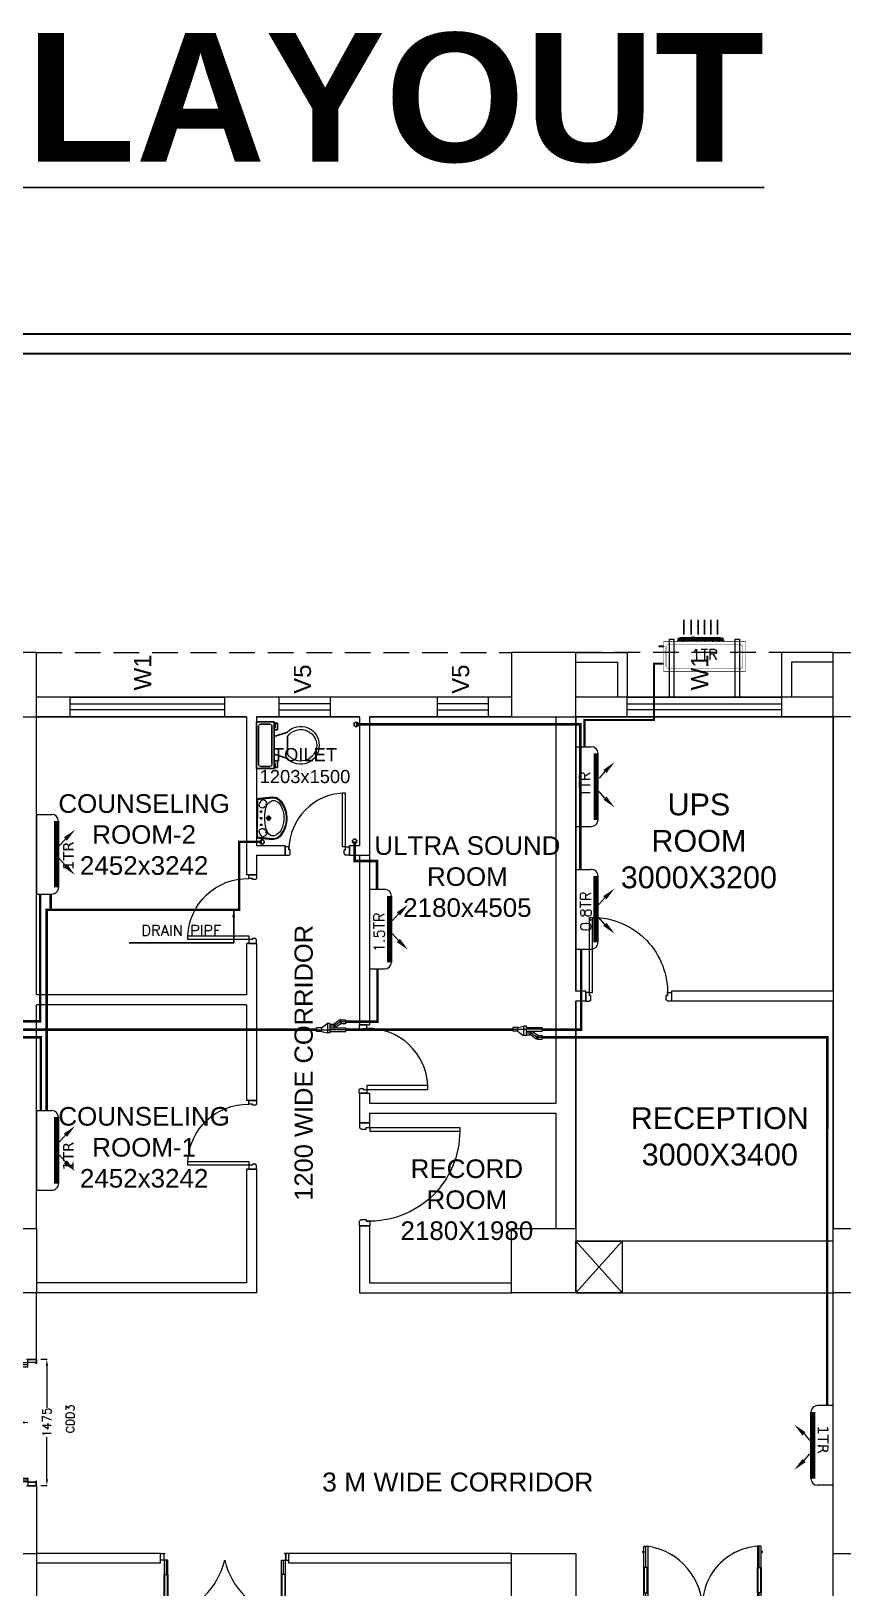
# Model space of a CAD drawing. Header units: millimetres. Extents: x 3552052 to 4144896, y -707811 to -630695.
# Drawn here: x 3982035 to 3991506, y -648845 to -630695 of the extents above; entities that cross this region are included whole.
import ezdxf
from ezdxf.enums import TextEntityAlignment as Align

# ---------------------------------------------------------------- set-up
doc = ezdxf.new("R2010")
doc.units = ezdxf.units.MM
doc.header["$LTSCALE"] = 6
doc.header["$MEASUREMENT"] = 0
doc.linetypes.add('HIDDEN', pattern=[0.375, 0.25, -0.125])
doc.layers.get('0').update_dxf_attribs({"linetype": 'CONTINUOUS', "lineweight": 0})
doc.layers.get('Defpoints').update_dxf_attribs({"linetype": 'CONTINUOUS', "lineweight": 0})
for name, color, linetype, lineweight in [('1200 Door', 144, 'CONTINUOUS', 0), ('1Y-JOINT', 1, 'CONTINUOUS', 0), ('AC CKT-8', 110, 'CONTINUOUS', 0), ('AC-AHU', 7, 'CONTINUOUS', 0), ('Chajja', 7, 'CONTINUOUS', 0), ('COL', 5, 'CONTINUOUS', 0), ('D.F', 251, 'CONTINUOUS', 0), ('DIM', 7, 'CONTINUOUS', 0), ('DOOR', 44, 'CONTINUOUS', 0), ('Double Leaf Door', 4, 'CONTINUOUS', 0), ('FUR', 21, 'CONTINUOUS', 0), ('HTL-AC UNIT', 5, 'CONTINUOUS', 0), ('HTL-COPPER PIPE', 6, 'CONTINUOUS', 0), ('HVAC_HI-WALL_1.5TR', 5, 'CONTINUOUS', 0), ('HVAC_HI_WALL_1TR', 1, 'CONTINUOUS', 0), ('JOINERY', 7, 'CONTINUOUS', 0), ('M HVAC HIGH WALL UNIT', 3, 'CONTINUOUS', 0), ('M-VRF- CKT', 5, 'CONTINUOUS', 0), ('MEP_HVAC_COPPER_PIPE', 5, 'CONTINUOUS', 0), ('MEP_HVAC_DRAIN_PIPE', 7, 'CONTINUOUS', 0), ('MEP_HVAC_TEXT', 7, 'CONTINUOUS', 0), ('MEP_HVAC_VRF_COPPER_PIPE', 6, 'CONTINUOUS', 0), ('Staircase', 7, 'CONTINUOUS', 0), ('TITLE', 7, 'CONTINUOUS', 0), ('vrf', 6, 'CONTINUOUS', 0), ('WALL', 8, 'CONTINUOUS', 0), ('Window', 161, 'CONTINUOUS', 0)]:
    doc.layers.add(name, color=color, linetype=linetype, lineweight=lineweight)
doc.styles.add('ARIAL', font='arial.ttf')
doc.styles.add('ROMANS', font='romans.shx')
doc.styles.add('VERDANA', font='verdana.ttf')
doc.dimstyles.new('AC DIM', dxfattribs={"dimtxt": 200, "dimasz": 200, "dimexe": 0.18, "dimexo": 50, "dimgap": 50, "dimtad": 1, "dimdec": 0, "dimzin": 12, "dimdsep": 46, "dimtxsty": 'ROMANS', "dimcen": 0, "dimclrt": 7, "dimadec": 0, "dimazin": 0, "dimtfac": 1, "dimtdec": 0, "dimtix": 1, "dimtofl": 0, "dimtmove": 0, "dimatfit": 3, "dimfxl": 1, "dimtolj": 1, "dimtzin": 12, "dimarcsym": 0})
doc.dimstyles.new('AEPL1', dxfattribs={"dimtxt": 100, "dimasz": 75, "dimexe": 25, "dimexo": 50, "dimtad": 0, "dimdec": 0, "dimtxsty": 'ROMANS', "dimcen": 2.5, "dimclrd": 7, "dimclre": 7, "dimclrt": 7, "dimadec": 0, "dimazin": 0, "dimtfac": 1, "dimtdec": 0, "dimtmove": 0, "dimatfit": 3, "dimfxl": 1, "dimlwd": 0, "dimlwe": 0, "dimarcsym": 0})
doc.dimstyles.new('TEXT', dxfattribs={"dimscale": 0, "dimtxt": 500, "dimasz": 100, "dimexe": 75, "dimexo": 100, "dimgap": 50, "dimtad": 0, "dimdec": 0, "dimzin": 0, "dimdsep": 46, "dimtxsty": 'ARIAL', "dimblk": 'OBLIQUE', "dimcen": 0.09, "dimdle": 100, "dimclrd": 256, "dimclre": 256, "dimclrt": 6, "dimadec": 0, "dimazin": 0, "dimtfac": 1, "dimtdec": 0, "dimtofl": 0, "dimtmove": 2, "dimatfit": 3, "dimfxl": 1, "dimfrac": 2, "dimtolj": 1, "dimtzin": 0, "dimarcsym": 0})

# ---------------------------------------------------------------- blocks, each defined once
blk = doc.blocks.new('A$C19B8274B')
at = {"layer": 'DOOR'}
for p, q in [((-45, 925), (-80, 925)), ((-80, 50), (-80, 925)), ((-45, 50), (-45, 925)), ((-45, 50), (-80, 50)), ((-955, -50), (-955, -47.5)), ((-940, -35), (-942.5, -35)), ((-60, -35), (-57.5, -35)), ((-45, -50), (-45, -47.5))]:
    blk.add_line(p, q, dxfattribs=at)
for points in [[(-940, 15), (-955, 15), (-955, 50), (-1000, 50), (-1000, -50), (-955, -50)], [(-940, -35), (-940, 15)], [(-60, 15), (-45, 15), (-45, 50), (0, 50), (0, -50), (-45, -50)], [(-60, -35), (-60, 15)]]:
    blk.add_lwpolyline(points, dxfattribs=at)
at = {"layer": 'DOOR', "color": 145}
blk.add_arc((-80, 50), 875, 90, 182.29244, dxfattribs=at)
at = {"layer": 'DOOR'}
for centre, start, end in [((-955, -35), 270, 0), ((-45, -35), 180, 270)]:
    blk.add_arc(centre, 12.5, start, end, dxfattribs=at)
blk = doc.blocks.new('Z$W@#1841')
at = {"layer": 'DOOR'}
blk.add_lwpolyline([(482, 633), (482, -167), (533, -167), (533, 633)], close=True, dxfattribs=at)
for points in [[(-254, -218), (-268, -218), (-268, -167), (-317, -167), (-317, -267), (-268, -267), (-268, -265, 0.414214), (-256, -254), (-254, -254)], [(519, -218), (533, -218), (533, -167), (583, -167), (583, -267), (533, -267), (533, -265, -0.414214), (522, -254), (519, -254)]]:
    blk.add_lwpolyline(points, format="xyb", close=True, dxfattribs=at)
at = {"layer": 'DOOR', "color": 145}
blk.add_arc((518, -152), 786, 92.6177, 181.1129, dxfattribs=at)
blk = doc.blocks.new('750')
at = {"layer": 'DOOR'}
for p, q in [((-50, 705), (-47.5, 705)), ((-35, 690), (-35, 692.5)), ((-50, 45), (-47.5, 45)), ((-35, 60), (-35, 57.5)), ((50, 45), (50, 80)), ((50, 80), (675, 80)), ((50, 45), (675, 45)), ((675, 45), (675, 80))]:
    blk.add_line(p, q, dxfattribs=at)
for points in [[(15, 690), (15, 705), (50, 705), (50, 750), (-50, 750), (-50, 705)], [(-35, 690), (15, 690)], [(15, 60), (15, 45), (50, 45), (50, 0), (-50, 0), (-50, 45)], [(-35, 60), (15, 60)]]:
    blk.add_lwpolyline(points, dxfattribs=at)
for centre, start, end in [((-35, 705), 180, 270), ((-35, 45), 90, 180)]:
    blk.add_arc(centre, 12.5, start, end, dxfattribs=at)
at = {"layer": 'DOOR', "color": 145}
blk.add_arc((15, 45), 660, 0, 90, dxfattribs=at)
blk = doc.blocks.new('1800x80')
at = {"layer": 'Double Leaf Door'}
for points in [[(101770, -25418), (101775, -25418), (101775, -25121), (101770, -25121)], [(101814, -25121), (101809, -25121), (101809, -25418), (101814, -25418)], [(103113, -25121), (103118, -25121), (103118, -25418), (103113, -25418)], [(103157, -25418), (103152, -25418), (103152, -25121), (103157, -25121)]]:
    blk.add_hatch(color=6, dxfattribs=at).paths.add_polyline_path(points)
at = {"layer": 'Double Leaf Door', "color": 8}
for p, q in [((101756, -24985), (101756, -25003)), ((101770, -24983), (101758, -24983)), ((101758, -25005), (101770, -25005)), ((101770, -25582), (101770, -24928)), ((101770, -24928), (101814, -24928)), ((101770, -24983), (101770, -25005)), ((101792, -25121), (101792, -24928)), ((101814, -24928), (101814, -25582)), ((103157, -24928), (103113, -24928)), ((103113, -24928), (103113, -25582)), ((103135, -25121), (103135, -24928)), ((103157, -25582), (103157, -24928)), ((103157, -24983), (103169, -24983)), ((103157, -24983), (103157, -25005)), ((103169, -25005), (103157, -25005)), ((103171, -24985), (103171, -25003)), ((101726, -25582), (101726, -25682)), ((101766, -25582), (101726, -25582)), ((101728, -25584), (101728, -25680)), ((101764, -25584), (101728, -25584)), ((101764, -25679), (101764, -25584)), ((101766, -25677), (101766, -25582)), ((101814, -25582), (101770, -25582)), ((101792, -25582), (101792, -25418)), ((103113, -25582), (103157, -25582)), ((103135, -25582), (103135, -25418)), ((103161, -25677), (103161, -25582)), ((103161, -25582), (103201, -25582)), ((103163, -25679), (103163, -25584)), ((103163, -25584), (103199, -25584)), ((103199, -25584), (103199, -25680)), ((103201, -25582), (103201, -25682)), ((101726, -25682), (101766, -25682)), ((101728, -25680), (101766, -25680)), ((101776, -25679), (101764, -25679)), ((101778, -25677), (101766, -25677)), ((101766, -25680), (101776, -25680)), ((101766, -25682), (101778, -25682)), ((101776, -25680), (101776, -25679)), ((101778, -25682), (101778, -25677)), ((103149, -25682), (103149, -25677)), ((103149, -25677), (103161, -25677)), ((103161, -25682), (103149, -25682)), ((103151, -25680), (103151, -25679)), ((103151, -25679), (103163, -25679)), ((103161, -25680), (103151, -25680)), ((103199, -25680), (103161, -25680)), ((103201, -25682), (103161, -25682))]:
    blk.add_line(p, q, dxfattribs=at)
at = {"layer": 'Double Leaf Door', "color": 6}
for p, q in [((101814, -25121), (101770, -25121)), ((101770, -25121), (101770, -25418)), ((101775, -25418), (101775, -25121)), ((101809, -25418), (101809, -25121)), ((101814, -25418), (101814, -25121)), ((103113, -25418), (103113, -25121)), ((103113, -25121), (103157, -25121)), ((103118, -25418), (103118, -25121)), ((103152, -25418), (103152, -25121)), ((103157, -25121), (103157, -25418)), ((101770, -25418), (101814, -25418)), ((103157, -25418), (103113, -25418))]:
    blk.add_line(p, q, dxfattribs=at)
at = {"layer": 'Double Leaf Door', "color": 6, "ltscale": 100}
for p, q in [((101809, -25121), (101809, -25418)), ((103118, -25121), (103118, -25418))]:
    blk.add_line(p, q, dxfattribs=at)
at = {"layer": 'Double Leaf Door', "color": 6}
for points in [[(101770, -25121), (101770, -25418), (101775, -25418), (101775, -25121), (101770, -25121)], [(101814, -25121), (101814, -25418), (101809, -25418), (101809, -25121), (101814, -25121)], [(103113, -25121), (103113, -25418), (103118, -25418), (103118, -25121), (103113, -25121)], [(103157, -25121), (103157, -25418), (103152, -25418), (103152, -25121), (103157, -25121)]]:
    blk.add_lwpolyline(points, dxfattribs=at)
at = {"layer": 'Double Leaf Door', "ltscale": 5000}
for points in [[(101770, -25121), (101770, -25418), (101775, -25418), (101775, -25121), (101770, -25121)], [(103157, -25121), (103157, -25418), (103152, -25418), (103152, -25121), (103157, -25121)]]:
    blk.add_lwpolyline(points, dxfattribs=at)
at = {"layer": 'Double Leaf Door', "color": 8}
for centre, radius, start, end in [((101756, -24994), 3.72, 90, 270), ((101758, -24985), 1.98, 90, 180), ((101758, -25003), 1.98, 180, 270), ((101732, -25659), 736, 6.0142, 83.5863), ((103143, -25607), 680, 92.5046, 177.8949), ((103169, -24985), 1.98, 0, 90), ((103169, -25003), 1.98, 270, 0), ((103171, -24994), 3.72, 270, 90)]:
    blk.add_arc(centre, radius, start, end, dxfattribs=at)
blk = doc.blocks.new('*D828')
at = {"layer": 'Defpoints', "color": 0, "linetype": 'ByBlock', "transparency": 16777216}
for p in [(3872316, -688911), (3872438, -688911), (3872316, -690386)]:
    blk.add_point(p, dxfattribs=at)
at = {"layer": 'DIM', "color": 7, "linetype": 'ByBlock', "lineweight": 0, "transparency": 16777216}
for p, q in [((3872366, -688911), (3872440, -688911)), ((3872438, -688986), (3872438, -689479)), ((3872438, -690311), (3872438, -689819)), ((3872366, -690386), (3872440, -690386))]:
    blk.add_line(p, q, dxfattribs=at)
at = {"layer": 'DIM', "color": 7, "linetype": 'ByBlock', "transparency": 16777216}
for points in [[(3872426, -688986), (3872451, -688986), (3872438, -688911)], [(3872426, -690311), (3872451, -690311), (3872438, -690386)]]:
    blk.add_solid(points, dxfattribs=at)
at = {"layer": 'DIM', "color": 0, "linetype": 'ByBlock', "transparency": 16777216, "insert": (3872438, -689649), "char_height": 100, "attachment_point": 5, "rotation": 90, "style": 'ROMANS'}
blk.add_mtext('1475', dxfattribs=at)
blk = doc.blocks.new('2000x80')
at = {"layer": 'Double Leaf Door'}
for points in [[(104210, -25358), (104215, -25358), (104215, -25061), (104210, -25061)], [(104254, -25061), (104249, -25061), (104249, -25358), (104254, -25358)], [(105533, -25061), (105538, -25061), (105538, -25358), (105533, -25358)], [(105577, -25358), (105572, -25358), (105572, -25061), (105577, -25061)]]:
    blk.add_hatch(color=6, dxfattribs=at).paths.add_polyline_path(points)
at = {"layer": 'Double Leaf Door', "color": 8}
for p, q in [((104210, -25567), (104210, -24813)), ((104210, -24813), (104254, -24813)), ((104232, -25061), (104232, -24813)), ((104254, -24813), (104254, -25567)), ((105577, -24813), (105533, -24813)), ((105533, -24813), (105533, -25567)), ((105555, -25061), (105555, -24813)), ((105577, -25567), (105577, -24813)), ((104196, -24871), (104196, -24888)), ((104210, -24869), (104198, -24869)), ((104198, -24890), (104210, -24890)), ((104210, -24869), (104210, -24890)), ((105577, -24869), (105589, -24869)), ((105577, -24869), (105577, -24890)), ((105589, -24890), (105577, -24890)), ((105591, -24871), (105591, -24888)), ((104232, -25567), (104232, -25358)), ((105555, -25567), (105555, -25358)), ((104166, -25567), (104166, -25647)), ((104206, -25567), (104166, -25567)), ((104168, -25569), (104168, -25645)), ((104204, -25569), (104168, -25569)), ((104204, -25644), (104204, -25569)), ((104206, -25642), (104206, -25567)), ((104254, -25567), (104210, -25567)), ((105533, -25567), (105577, -25567)), ((105581, -25642), (105581, -25567)), ((105581, -25567), (105621, -25567)), ((105583, -25644), (105583, -25569)), ((105583, -25569), (105619, -25569)), ((105619, -25569), (105619, -25645)), ((105621, -25567), (105621, -25647)), ((104166, -25647), (104206, -25647)), ((104168, -25645), (104206, -25645)), ((104216, -25644), (104204, -25644)), ((104218, -25642), (104206, -25642)), ((104206, -25645), (104216, -25645)), ((104206, -25647), (104218, -25647)), ((104216, -25645), (104216, -25644)), ((104218, -25647), (104218, -25642)), ((105569, -25647), (105569, -25642)), ((105569, -25642), (105581, -25642)), ((105581, -25647), (105569, -25647)), ((105571, -25645), (105571, -25644)), ((105571, -25644), (105583, -25644)), ((105581, -25645), (105571, -25645)), ((105619, -25645), (105581, -25645)), ((105621, -25647), (105581, -25647))]:
    blk.add_line(p, q, dxfattribs=at)
at = {"layer": 'Double Leaf Door', "color": 6}
for p, q in [((104254, -25061), (104210, -25061)), ((104210, -25061), (104210, -25358)), ((104215, -25358), (104215, -25061)), ((104249, -25358), (104249, -25061)), ((104254, -25358), (104254, -25061)), ((105533, -25358), (105533, -25061)), ((105533, -25061), (105577, -25061)), ((105538, -25358), (105538, -25061)), ((105572, -25358), (105572, -25061)), ((105577, -25061), (105577, -25358)), ((104210, -25358), (104254, -25358)), ((105577, -25358), (105533, -25358))]:
    blk.add_line(p, q, dxfattribs=at)
at = {"layer": 'Double Leaf Door', "color": 6, "ltscale": 100}
for p, q in [((104249, -25061), (104249, -25358)), ((105538, -25061), (105538, -25358))]:
    blk.add_line(p, q, dxfattribs=at)
at = {"layer": 'Double Leaf Door', "color": 6}
for points in [[(104210, -25061), (104210, -25358), (104215, -25358), (104215, -25061), (104210, -25061)], [(104254, -25061), (104254, -25358), (104249, -25358), (104249, -25061), (104254, -25061)], [(105533, -25061), (105533, -25358), (105538, -25358), (105538, -25061), (105533, -25061)], [(105577, -25061), (105577, -25358), (105572, -25358), (105572, -25061), (105577, -25061)]]:
    blk.add_lwpolyline(points, dxfattribs=at)
at = {"layer": 'Double Leaf Door', "ltscale": 5000}
for points in [[(104210, -25061), (104210, -25358), (104215, -25358), (104215, -25061), (104210, -25061)], [(105577, -25061), (105577, -25358), (105572, -25358), (105572, -25061), (105577, -25061)]]:
    blk.add_lwpolyline(points, dxfattribs=at)
at = {"layer": 'Double Leaf Door', "color": 8}
for centre, radius, start, end in [((104144, -25555), 750, 359.0321, 81.5724), ((105589, -25509), 698, 94.5944, 184.8011), ((104196, -24880), 3.72, 90, 270), ((104198, -24871), 1.98, 90, 180), ((104198, -24888), 1.98, 180, 270), ((105589, -24871), 1.98, 0, 90), ((105589, -24888), 1.98, 270, 0), ((105591, -24880), 3.72, 270, 90)]:
    blk.add_arc(centre, radius, start, end, dxfattribs=at)
blk = doc.blocks.new('u46')
at = {"color": 8, "lineweight": 25}
for p, q in [((-10, 228), (175, 249)), ((-10, 220), (181, 242)), ((-1, -209), (1, 209)), ((57, 81), (29, 81)), ((62, 2), (29, 2)), ((44, 93), (44, 67)), ((44, 14), (44, -13)), ((163, 3), (102, 3)), ((133, -27), (133, 33)), ((62, -73), (29, -73)), ((44, -61), (44, -87)), ((-10, -216), (181, -238)), ((-10, -224), (175, -245))]:
    blk.add_line(p, q, dxfattribs=at)
at = {"color": 8, "extrusion": (0, 0, -1)}
for centre, major_axis, start_param, end_param in [((145, 128), (1, 126), -1.238036, -0.892193), ((66, 199), (0, 20.7), -1.101507, 0.481509), ((57, 163), (-0.3, 56.9), 0.324902, 0.965135), ((208, 103), (0, 110), -1.431017, -0.436146), ((90, 185), (0, 17.9), 0.880684, 2.260744), ((190, 138), (0, 70.9), -0.405199, 0.56573), ((188, 150), (0, 99.5), -0.132539, 0.848731), ((186, 148), (0.1, 94.4), -0.049658, 0.838116), ((154, 79), (0, 140), 0.557563, 1.193786), ((57, 20), (0, 275), 0.806541, 1.180915), ((50, 14), (0, 294), 0.809856, 1.41441), ((56, 154), (0, 34), 4.33982, 5.202657), ((65, 170), (0.3, 49.2), 3.359735, 4.09512), ((44, 81), (0.02, 6.43), 3.139035, 9.42222), ((44, 2), (0.08, 6.43), 3.12883, 9.412015), ((62, 153), (0, 31.9), 2.620328, 3.422401), ((104, 118), (-0.2, 26.8), -1.278641, -0.487266), ((820, -1), (0, 732), -1.56667, -1.474079), ((888, 37), (1, 801), 4.558159, 4.668067), ((96, 136), (0, 7.39), -0.727724, 1.373337), ((387, 48), (0, 296), -1.495794, -1.328336), ((110, 167), (-6.08, 6.08), 4.867594, 6.265028), ((110, 165), (5.47, 5.47), 2.097053, 3.541809), ((133, 3), (0, 21.6), 3.141254, 9.424439), ((133, 3), (-0.1, 15.5), 3.145308, 9.428493), ((133, 3), (0, 10.9), 3.142047372431534, 9.42523267961112), ((13, 7), (0, 298), 1.141495, 1.637774), ((35, 3), (0, 303), 1.155365, 1.952189), ((72, -2), (0, 274), 1.346594, 1.865175), ((56, -148), (0, 34), 4.222121, 5.084958), ((65, -164), (0.1, 49.2), -0.960797, -0.225412), ((145, -122), (0, 126), 4.027191, 4.373034), ((44, -73), (0.02, 6.43), 3.139035, 9.42222), ((62, -147), (-0.1, 31.9), -0.276767, 0.525307), ((104, -111), (0.2, 26.8), 3.628858, 4.420234), ((97, -128), (-0.03, 8.55), 1.455188, 3.796569), ((263, -74), (0, 167), 4.181112, 4.641559), ((110, -161), (-6.08, 6.08), 4.730546, 6.12798), ((111, -159), (6.17, 6.17), 4.354779, 6.027124), ((90, -178), (0, 17.9), 0.880848, 2.260908), ((193, -126), (0, 80.1), 3.554495, 4.299548), ((163, -80), (0, 126), 2.054055, 2.802751), ((56, -13), (0, 287), 1.808981, 2.322804), ((62, -11), (0, 247), 1.579809, 2.112792), ((124, -52), (0, 200), 1.868215, 2.281789), ((66, -193), (0, 20.7), 2.661884, 4.2449), ((57, -157), (0.3, 56.9), 2.176458, 2.816691), ((181, -107), (0, 94.7), 2.890537, 3.362984), ((185, -162), (-0.1, 83.2), 2.850118, 3.264751), ((188, -160), (0, 78.1), 2.562376, 3.231693), ((187, -138), (0, 106), 2.310552, 2.942572), ((172, -117), (0, 123), 2.127435, 2.640092)]:
    blk.add_ellipse(centre, major_axis=major_axis, ratio=1, start_param=start_param, end_param=end_param, dxfattribs=at)
blk = doc.blocks.new('rhej')
at = {"color": 8, "lineweight": 25}
for p, q in [((272, 189), (272, 266)), ((272, 266), (298, 266)), ((310, 189), (272, 189)), ((298, 266), (298, 215)), ((298, 215), (310, 215)), ((310, 279), (310, -264)), ((517, 279), (310, 279)), ((336, 228), (336, 8)), ((466, 254), (362, 254)), ((491, 8), (491, 228)), ((517, 8), (517, 279)), ((310, 111), (155, 163)), ((155, 8), (155, 111)), ((155, 8), (155, -96)), ((336, -212), (336, 8)), ((491, 8), (491, -212)), ((517, -264), (517, 8)), ((310, -96), (155, -147)), ((272, -173), (272, -251)), ((310, -173), (272, -173)), ((272, -251), (298, -251)), ((298, -251), (298, -199)), ((298, -199), (310, -199)), ((310, -264), (517, -264)), ((466, -238), (362, -238))]:
    blk.add_line(p, q, dxfattribs=at)
at = {"color": 8, "extrusion": (0, 0, -1)}
for centre, major_axis, start_param, end_param in [((0, 16), (151, -151), 2.319632, 4.738539), ((1, 2), (-134, -134), 0.814663, 3.31238), ((359, 231), (-16.2, -16.2), 0.643501, 2.498091), ((469, 231), (16.2, -16.2), 3.785094, 5.639684), ((0, 0), (-151, -151), 4.686239, 7.105146), ((1, 13), (-134, -134), 4.541602, 7.039318), ((359, -215), (-16.2, -16.2), -0.927295, 0.927295), ((469, -215), (16.2, -16.2), 5.35589, 7.21048)]:
    blk.add_ellipse(centre, major_axis=major_axis, ratio=1, start_param=start_param, end_param=end_param, dxfattribs=at)
blk = doc.blocks.new('1500x80')
at = {"layer": 'Double Leaf Door'}
for points in [[(99336, -25418), (99341, -25418), (99341, -25121), (99336, -25121)], [(99380, -25121), (99375, -25121), (99375, -25418), (99380, -25418)], [(100704, -25121), (100709, -25121), (100709, -25418), (100704, -25418)], [(100748, -25418), (100743, -25418), (100743, -25121), (100748, -25121)]]:
    blk.add_hatch(color=6, dxfattribs=at).paths.add_polyline_path(points)
at = {"layer": 'Double Leaf Door', "color": 8}
for p, q in [((99322, -24985), (99322, -25003)), ((99336, -24983), (99324, -24983)), ((99324, -25005), (99336, -25005)), ((99336, -25582), (99336, -24928)), ((99336, -24928), (99380, -24928)), ((99336, -24983), (99336, -25005)), ((99358, -25121), (99358, -24928)), ((99380, -24928), (99380, -25582)), ((100748, -24928), (100704, -24928)), ((100704, -24928), (100704, -25582)), ((100726, -25121), (100726, -24928)), ((100748, -25582), (100748, -24928)), ((100748, -24983), (100760, -24983)), ((100748, -24983), (100748, -25005)), ((100760, -25005), (100748, -25005)), ((100762, -24985), (100762, -25003)), ((99292, -25582), (99292, -25662)), ((99332, -25582), (99292, -25582)), ((99294, -25584), (99294, -25660)), ((99330, -25584), (99294, -25584)), ((99330, -25659), (99330, -25584)), ((99332, -25657), (99332, -25582)), ((99380, -25582), (99336, -25582)), ((99358, -25582), (99358, -25418)), ((100704, -25582), (100748, -25582)), ((100726, -25582), (100726, -25418)), ((100752, -25657), (100752, -25582)), ((100752, -25582), (100792, -25582)), ((100754, -25659), (100754, -25584)), ((100754, -25584), (100790, -25584)), ((100790, -25584), (100790, -25660)), ((100792, -25582), (100792, -25662)), ((99292, -25662), (99332, -25662)), ((99294, -25660), (99332, -25660)), ((99342, -25659), (99330, -25659)), ((99344, -25657), (99332, -25657)), ((99332, -25660), (99342, -25660)), ((99332, -25662), (99344, -25662)), ((99342, -25660), (99342, -25659)), ((99344, -25662), (99344, -25657)), ((100740, -25662), (100740, -25657)), ((100740, -25657), (100752, -25657)), ((100752, -25662), (100740, -25662)), ((100742, -25660), (100742, -25659)), ((100742, -25659), (100754, -25659)), ((100752, -25660), (100742, -25660)), ((100790, -25660), (100752, -25660)), ((100792, -25662), (100752, -25662))]:
    blk.add_line(p, q, dxfattribs=at)
at = {"layer": 'Double Leaf Door', "color": 6}
for p, q in [((99380, -25121), (99336, -25121)), ((99336, -25121), (99336, -25418)), ((99341, -25418), (99341, -25121)), ((99375, -25418), (99375, -25121)), ((99380, -25418), (99380, -25121)), ((100704, -25418), (100704, -25121)), ((100704, -25121), (100748, -25121)), ((100709, -25418), (100709, -25121)), ((100743, -25418), (100743, -25121)), ((100748, -25121), (100748, -25418)), ((99336, -25418), (99380, -25418)), ((100748, -25418), (100704, -25418))]:
    blk.add_line(p, q, dxfattribs=at)
at = {"layer": 'Double Leaf Door', "color": 6, "ltscale": 100}
for p, q in [((99375, -25121), (99375, -25418)), ((100709, -25121), (100709, -25418))]:
    blk.add_line(p, q, dxfattribs=at)
at = {"layer": 'Double Leaf Door', "color": 6}
for points in [[(99336, -25121), (99336, -25418), (99341, -25418), (99341, -25121), (99336, -25121)], [(99380, -25121), (99380, -25418), (99375, -25418), (99375, -25121), (99380, -25121)], [(100704, -25121), (100704, -25418), (100709, -25418), (100709, -25121), (100704, -25121)], [(100748, -25121), (100748, -25418), (100743, -25418), (100743, -25121), (100748, -25121)]]:
    blk.add_lwpolyline(points, dxfattribs=at)
at = {"layer": 'Double Leaf Door', "ltscale": 5000}
for points in [[(99336, -25121), (99336, -25418), (99341, -25418), (99341, -25121), (99336, -25121)], [(100748, -25121), (100748, -25418), (100743, -25418), (100743, -25121), (100748, -25121)]]:
    blk.add_lwpolyline(points, dxfattribs=at)
at = {"layer": 'Double Leaf Door', "color": 8}
for centre, radius, start, end in [((99322, -24994), 3.72, 90, 270), ((99324, -24985), 1.98, 90, 180), ((99324, -25003), 1.98, 180, 270), ((99176, -25796), 892, 13.906, 76.7864), ((100908, -25796), 892, 103.2136, 166.094), ((100760, -24985), 1.98, 0, 90), ((100760, -25003), 1.98, 270, 0), ((100762, -24994), 3.72, 270, 90)]:
    blk.add_arc(centre, radius, start, end, dxfattribs=at)
blk = doc.blocks.new('HI WALL SPLIT AC UNIT')
at = {"layer": 'M HVAC HIGH WALL UNIT', "lineweight": 5}
for p, q in [((955021, -147904), (955950, -147904)), ((955021, -147904), (955021, -148083)), ((955950, -147904), (955950, -148083)), ((955100, -148162), (955872, -148162))]:
    blk.add_line(p, q, dxfattribs=at)
at = {"layer": 'M HVAC HIGH WALL UNIT', "color": 8, "lineweight": 5}
for p, q in [((955100, -148116), (955872, -148116)), ((955100, -148125), (955872, -148125)), ((955100, -148136), (955872, -148136)), ((955100, -148146), (955872, -148146)), ((955100, -148155), (955872, -148155))]:
    blk.add_line(p, q, dxfattribs=at)
at = {"layer": 'M HVAC HIGH WALL UNIT', "color": 7, "lineweight": 5}
for p, q in [((955309, -148242), (955387, -148173)), ((955619, -148242), (955541, -148173))]:
    blk.add_line(p, q, dxfattribs=at)
at = {"layer": 'M HVAC HIGH WALL UNIT', "lineweight": 5}
for centre, start, end in [((955100, -148083), 180, 270), ((955872, -148083), 270, 0)]:
    blk.add_arc(centre, 78.8, start, end, dxfattribs=at)
at = {"layer": 'M HVAC HIGH WALL UNIT', "color": 7, "lineweight": 5}
for points in [[(955328, -148260), (955290, -148224), (955200, -148356)], [(955600, -148260), (955638, -148224), (955728, -148356)]]:
    blk.add_solid(points, dxfattribs=at)
blk = doc.blocks.new('HI WALL SPLIT AC UNIT 1TR')
at = {"layer": 'M HVAC HIGH WALL UNIT', "color": 1, "lineweight": 5}
for p, q in [((1294404, -128752), (1294404, -129681)), ((1294404, -128752), (1294584, -128752)), ((1294662, -128831), (1294662, -129602)), ((1294404, -129681), (1294584, -129681))]:
    blk.add_line(p, q, dxfattribs=at)
at = {"layer": 'M HVAC HIGH WALL UNIT', "color": 8, "lineweight": 5}
for p, q in [((1294616, -128831), (1294616, -129602)), ((1294625, -128831), (1294625, -129602)), ((1294637, -128831), (1294637, -129602)), ((1294646, -128831), (1294646, -129602)), ((1294655, -128831), (1294655, -129602))]:
    blk.add_line(p, q, dxfattribs=at)
at = {"layer": 'M HVAC HIGH WALL UNIT', "color": 7, "lineweight": 5}
for p, q in [((1294743, -129040), (1294674, -129117)), ((1294743, -129350), (1294674, -129272))]:
    blk.add_line(p, q, dxfattribs=at)
at = {"layer": 'M HVAC HIGH WALL UNIT', "color": 1, "lineweight": 5}
for centre, start, end in [((1294584, -128831), 0, 90), ((1294584, -129602), 270, 0)]:
    blk.add_arc(centre, 78.8, start, end, dxfattribs=at)
at = {"layer": 'M HVAC HIGH WALL UNIT', "color": 7, "lineweight": 5}
for points in [[(1294761, -129059), (1294725, -129021), (1294856, -128931)], [(1294761, -129331), (1294725, -129369), (1294856, -129459)]]:
    blk.add_solid(points, dxfattribs=at)
blk = doc.blocks.new('HI WALL SPLIT AC UNIT 1.5TR')
at = {"layer": 'HVAC_HI-WALL_1.5TR', "color": 7, "lineweight": 5}
for p, q in [((1295285, -129882), (1295363, -129952)), ((1295595, -129882), (1295517, -129952))]:
    blk.add_line(p, q, dxfattribs=at)
at = {"layer": 'HVAC_HI-WALL_1.5TR', "color": 5, "lineweight": 5}
for p, q in [((1294997, -130221), (1294997, -130042)), ((1295076, -129963), (1295847, -129963)), ((1295926, -130221), (1295926, -130042)), ((1294997, -130221), (1295926, -130221))]:
    blk.add_line(p, q, dxfattribs=at)
at = {"layer": 'HVAC_HI-WALL_1.5TR', "color": 8, "lineweight": 5}
for p, q in [((1295076, -129970), (1295847, -129970)), ((1295076, -129979), (1295847, -129979)), ((1295076, -129988), (1295847, -129988)), ((1295076, -130000), (1295847, -130000)), ((1295076, -130009), (1295847, -130009))]:
    blk.add_line(p, q, dxfattribs=at)
at = {"layer": 'HVAC_HI-WALL_1.5TR', "color": 5, "lineweight": 5}
for centre, start, end in [((1295076, -130042), 90, 180), ((1295847, -130042), 0, 90)]:
    blk.add_arc(centre, 78.8, start, end, dxfattribs=at)
at = {"layer": 'HVAC_HI-WALL_1.5TR', "color": 7, "lineweight": 5}
for points in [[(1295304, -129864), (1295266, -129901), (1295176, -129769)], [(1295576, -129864), (1295614, -129901), (1295704, -129769)]]:
    blk.add_solid(points, dxfattribs=at)
blk = doc.blocks.new('_Oblique')
at = {"color": 0, "linetype": 'ByBlock', "lineweight": -2}
blk.add_line((-0.5, -0.5), (0.5, 0.5), dxfattribs=at)
blk = doc.blocks.new('Y-JOINT')
at = {"layer": '1Y-JOINT', "extrusion": (7.0061e-12, -6.61628e-05, 1)}
for p, q in [((416463, -2646, 0), (416247, -2646, 0)), ((416247, -2646, 0), (416247, -2697, 0)), ((416247, -2671, 0), (416463, -2671, 0)), ((416463, -2697, 0), (416247, -2697, 0)), ((416306, -2756, 0), (416247, -2756, 0)), ((416247, -2772, 0), (416247, -2756, 0)), ((416247, -2756, 0), (416247, -2807, 0)), ((416306, -2756, 0), (416306, -2807, 0)), ((416310, -2755, 0), (416386, -2703, 0)), ((416310, -2755, 0), (416333, -2801, 0)), ((416321, -2778, 0), (416399, -2725, 0)), ((416333, -2801, 0), (416408, -2748, 0)), ((416408, -2748, 0), (416386, -2703, 0)), ((416412, -2747, 0), (416412, -2697, 0)), ((416463, -2697, 0), (416412, -2697, 0)), ((416412, -2722, 0), (416463, -2722, 0)), ((416463, -2747, 0), (416412, -2747, 0)), ((416463, -2757, 0), (416463, -2628, 0)), ((416463, -2628, 0), (416499, -2628, 0)), ((416463, -2757, 0), (416499, -2757, 0)), ((416499, -2757, 0), (416499, -2628, 0)), ((416579, -2646, 0), (416499, -2628, 0)), ((416579, -2697, 0), (416506, -2754, 0)), ((416247, -2781, 0), (416306, -2781, 0)), ((416306, -2807, 0), (416247, -2807, 0))]:
    blk.add_line(p, q, dxfattribs=at)
at = {"layer": '1Y-JOINT', "extrusion": (6.9964e-12, -6.61628e-05, 1)}
for p, q in [((416647, -2671, 0), (416463, -2671, 0)), ((416579, -2646, 0), (416647, -2646, 0)), ((416579, -2697, 0), (416647, -2697, 0)), ((416647, -2646, 0), (416647, -2697, 0))]:
    blk.add_line(p, q, dxfattribs=at)
at = {"layer": '1Y-JOINT'}
blk.add_line((416579, -2697, 0), (416579, -2646, 0), dxfattribs=at)
at = {"layer": '1Y-JOINT', "extrusion": (7.0061e-12, -6.61628e-05, 1)}
for centre, radius, start, end in [((416306, -2747, 0), 8.85, 270, 296.0671), ((416412, -2756, 0), 59.5, 90, 116.0671), ((416412, -2756, 0), 34.2, 90, 116.0671), ((416412, -2756, 0), 8.85, 90, 116.0671), ((416499, -2749, 0), 8.85, 270, 321.3789), ((416306, -2747, 0), 34.2, 270, 296.0671), ((416306, -2747, 0), 59.5, 270, 296.0671)]:
    blk.add_arc(centre, radius, start, end, dxfattribs=at)
blk = doc.blocks.new('A$C4D743431')
at = {"layer": 'AC CKT-8', "xscale": 0.933787291884793, "yscale": 0.933787291884793, "zscale": 0.933787291884793, "rotation": 359.9999939263457}
blk.add_blockref('Y-JOINT', (-389060, 2495, 0), dxfattribs=at)
blk = doc.blocks.new('G$C4406566D')
at = {"layer": 'M-VRF- CKT', "xscale": 0.8031807735897878, "yscale": 0.8031807735897878, "zscale": 0.8031807735897878, "rotation": 180}
blk.add_blockref('A$C4D743431', (-224, -89, 0), dxfattribs=at)
blk.add_blockref('A$C4D743431', (-224, -89, 0), dxfattribs=at)
blk = doc.blocks.new('G$C186CAD5F')
at = {"layer": 'vrf', "color": 3, "xscale": 8.96419313933734, "yscale": 8.96419313933734, "zscale": 8.96419313933734, "rotation": 270.0000005682937}
blk.add_blockref('G$C4406566D', (796, -2010, 0), dxfattribs=at)
blk = doc.blocks.new('EEEE')
at = {"layer": 'Chajja', "color": 7, "linetype": 'HIDDEN', "ltscale": 200}
for p, q in [((3872315.7, -680671.4), (3877860.7, -680671.4)), ((3881610.7, -680671.4), (3878610.7, -680671.4)), ((3881610.7, -680671.4), (3878610.7, -680671.4))]:
    blk.add_line(p, q, dxfattribs=at)
at = {"layer": 'COL', "color": 7}
for points in [[(3871565.7, -681421.4), (3872315.7, -681421.4), (3872315.7, -680671.4), (3871565.7, -680671.4)], [(3877860.7, -681421.4), (3878610.7, -681421.4), (3878610.7, -680671.4), (3877860.7, -680671.4)], [(3882360.7, -681421.4), (3881610.7, -681421.4), (3881610.7, -680671.4), (3882360.7, -680671.4)], [(3871565.7, -688136.4), (3871565.7, -687386.4), (3872315.7, -687386.4), (3872315.7, -688136.4)], [(3877860.7, -688136.4), (3877860.7, -687386.4), (3878610.7, -687386.4), (3878610.7, -688136.4)], [(3881610.7, -688136.4), (3881610.7, -687386.4), (3882360.7, -687386.4), (3882360.7, -688136.4)], [(3871565.7, -691176.4), (3872315.7, -691176.4), (3872315.7, -691926.4), (3871565.7, -691926.4)]]:
    blk.add_lwpolyline(points, close=True, dxfattribs=at)
at = {"layer": 'COL', "color": 7, "elevation": 0}
blk.add_lwpolyline([(3877860.7, -691176.4), (3878610.7, -691176.4), (3878610.7, -691926.4), (3877860.7, -691926.4)], close=True, dxfattribs=at)
at = {"layer": 'D.F', "color": 7}
blk.add_lwpolyline([(3881610.7, -691176.5), (3882360.7, -691176.5), (3882360.7, -691926.5), (3881610.7, -691926.5)], close=True, dxfattribs=at)
at = {"layer": 'FUR', "color": 8, "lineweight": 0, "ltscale": 15}
for points in [[(3878610.7, -688136.4), (3878610.7, -687536.4), (3879150.7, -687536.4), (3879150.7, -688136.4)], [(3881610.7, -688136.4), (3881610.7, -687536.4), (3878610.7, -687536.4), (3878610.7, -688136.4)]]:
    blk.add_lwpolyline(points, close=True, dxfattribs=at)
at = {"layer": 'Staircase', "color": 8, "lineweight": 0}
for points in [[(3879150.7, -688136.4), (3878610.7, -687536.4)], [(3878610.7, -688136.4), (3879150.7, -687536.4)]]:
    blk.add_lwpolyline(points, dxfattribs=at)
at = {"layer": 'WALL', "color": 7, "linetype": 'ByBlock'}
for p, q in [((3877860.7, -681191.4), (3872315.7, -681191.4)), ((3874767.8, -681421.4), (3872315.7, -681421.4)), ((3872315.7, -684663.9), (3872315.7, -681421.4)), ((3874767.8, -681421.4), (3874767.8, -683263.9)), ((3874882.8, -681421.4), (3874882.8, -682921.4)), ((3876085.8, -681421.4), (3876085.8, -682921.4)), ((3876200.8, -681421.4), (3876200.8, -683036.4)), ((3878380.7, -685926.4), (3878380.7, -681421.4)), ((3878610.7, -681421.4), (3878610.7, -684621.4)), ((3878610.7, -684621.3), (3878610.7, -681421.4)), ((3874882.8, -682921.4), (3875217.8, -682921.4)), ((3875217.8, -683036.4), (3875217.8, -682921.4)), ((3875967.8, -682921.4), (3876085.8, -682921.4)), ((3875967.8, -683036.4), (3875967.8, -682921.4)), ((3874882.8, -683036.4), (3874882.8, -683263.9)), ((3874882.8, -683036.4), (3875217.8, -683036.4)), ((3875967.8, -683036.4), (3876200.8, -683036.4)), ((3876085.8, -683036.4), (3876085.8, -685011.4)), ((3876200.8, -683036.4), (3876200.8, -685011.4)), ((3874882.8, -683263.9), (3874767.8, -683263.9)), ((3874767.8, -684063.9), (3874767.8, -684663.9)), ((3874882.8, -684063.9), (3874767.8, -684063.9)), ((3874882.8, -684063.9), (3874882.8, -685895.1)), ((3878725.5, -684621.4), (3878610.7, -684621.4)), ((3878725.5, -684736.4), (3878725.5, -684621.4)), ((3881610.7, -684621.4), (3879725.7, -684621.4)), ((3879725.7, -684621.4), (3879725.7, -684736.4)), ((3872315.6, -687386.4), (3872315.7, -684778.9)), ((3874767.8, -684663.9), (3872315.7, -684663.9)), ((3874767.8, -684778.9), (3872315.7, -684778.9)), ((3874767.8, -684778.9), (3874767.8, -685895.1)), ((3878610.7, -687386.4), (3878610.7, -684736.3)), ((3878725.5, -684736.4), (3878610.7, -684736.4)), ((3878610.7, -684736.4), (3878610.7, -687386.4)), ((3881610.7, -684736.4), (3879725.7, -684736.4)), ((3876085.8, -685011.4), (3876200.8, -685011.4)), ((3876085.8, -685811.4), (3876085.8, -686156.4)), ((3876085.8, -685811.4), (3876200.8, -685811.4)), ((3876200.8, -685811.4), (3876200.8, -685926.4)), ((3876200.8, -685926.4), (3878380.7, -685926.4)), ((3876200.8, -686041.4), (3878380.7, -686041.4)), ((3876200.8, -686041.4), (3876200.8, -686156.4)), ((3878380.8, -687386.4), (3878380.7, -686041.4)), ((3876085.8, -686156.4), (3876200.8, -686156.4)), ((3874767.8, -686695.1), (3874767.8, -688021.4)), ((3874767.8, -686695.1), (3874767.8, -688021.4)), ((3874882.8, -686695.1), (3874767.8, -686695.1)), ((3874882.8, -686695.1), (3874882.8, -688136.4)), ((3876085.8, -687356.4), (3876085.8, -688136.4)), ((3876085.8, -687356.4), (3876200.8, -687356.4)), ((3876200.8, -687356.4), (3876200.8, -688021.4)), ((3874767.8, -688021.4), (3872315.7, -688021.4)), ((3876200.8, -688021.4), (3877860.7, -688021.4)), ((3872315.7, -688911.4), (3872315.7, -688136.4)), ((3874882.8, -688136.4), (3872315.7, -688136.4)), ((3876085.8, -688136.4), (3877860.7, -688136.4)), ((3881610.7, -691176.5), (3881610.7, -688136.4)), ((3872315.7, -690386.4), (3872315.7, -691176.4)), ((3873763.1, -691176.4, 0), (3872315.7, -691176.4)), ((3873763.1, -691291.4, 0), (3872315.7, -691291.4)), ((3873763.1, -691291.4, 0), (3873763.1, -691176.4, 0)), ((3875263.1, -691291.4, 0), (3875263.1, -691176.4, 0)), ((3877860.7, -691176.4, 0), (3875263.1, -691176.4, 0)), ((3877860.7, -691291.4, 0), (3875263.1, -691291.4, 0))]:
    blk.add_line(p, q, dxfattribs=at)
at = {"layer": 'WALL', "color": 7, "lineweight": 0}
for p, q in [((3881610.7, -681191.4), (3878610.7, -681191.4)), ((3876085.8, -681421.4), (3874882.8, -681421.4)), ((3877860.7, -681421.4), (3876200.8, -681421.4)), ((3881610.7, -681421.4), (3878610.7, -681421.4)), ((3881610.7, -684621.4), (3881610.7, -681421.4)), ((3881610.7, -687386.4), (3881610.7, -684736.4)), ((3874882.8, -685895.1), (3874767.8, -685895.1)), ((3872200.7, -688911.4), (3872315.7, -688911.4)), ((3872200.7, -690386.4), (3872315.7, -690386.4))]:
    blk.add_line(p, q, dxfattribs=at)
at = {"layer": 'WALL', "color": 7, "linetype": 'ByBlock'}
for points in [[(3878610.7, -680671.4), (3879210.7, -680671.4), (3879210.7, -681191.4)], [(3878610.7, -680671.4), (3879210.7, -680671.4), (3879210.7, -681191.4)], [(3878610.7, -680786.4), (3879095.7, -680786.4), (3879095.7, -681191.4)], [(3878610.7, -680786.4), (3879095.7, -680786.4), (3879095.7, -681191.4)], [(3881610.7, -680671.4), (3881010.7, -680671.4), (3881010.7, -681191.4)], [(3881610.7, -680786.4), (3881125.7, -680786.4), (3881125.7, -681191.4)], [(3871053, -681421.4), (3874767.8, -681421.4)], [(3874882.8, -681421.4), (3876085.8, -681421.4)], [(3876200.8, -681421.4), (3881610.7, -681421.4), (3881610.7, -687386.4)]]:
    blk.add_lwpolyline(points, dxfattribs=at)
at = {"layer": 'WALL', "color": 7, "linetype": 'ByBlock', "elevation": 0}
for points in [[(3881610.7, -680671.4), (3881010.7, -680671.4), (3881010.7, -681191.4)], [(3881610.7, -680786.4), (3881125.7, -680786.4), (3881125.7, -681191.4)]]:
    blk.add_lwpolyline(points, dxfattribs=at)
at = {"layer": 'Window', "color": 7, "linetype": 'Continuous'}
for points in [[(3874511.9, -681191.4), (3874511.9, -681421.4), (3872711.9, -681421.4), (3872711.9, -681191.4)], [(3874511.9, -681271.4), (3874511.9, -681341.4), (3872711.9, -681341.4), (3872711.9, -681271.4)], [(3875746, -681421.4), (3875746, -681191.4), (3875146, -681191.4), (3875146, -681421.4)], [(3875746, -681341.4), (3875746, -681271.4), (3875146, -681271.4), (3875146, -681341.4)], [(3877590.8, -681421.4), (3877590.8, -681191.4), (3876990.8, -681191.4), (3876990.8, -681421.4)], [(3877590.8, -681341.4), (3877590.8, -681271.4), (3876990.8, -681271.4), (3876990.8, -681341.4)], [(3881010.7, -681191.4), (3881010.7, -681421.4), (3879210.7, -681421.4), (3879210.7, -681191.4)], [(3881010.7, -681191.4), (3881010.7, -681421.4), (3879210.7, -681421.4), (3879210.7, -681191.4)], [(3881010.7, -681271.4), (3881010.7, -681341.4), (3879210.7, -681341.4), (3879210.7, -681271.4)], [(3881010.7, -681271.4), (3881010.7, -681341.4), (3879210.7, -681341.4), (3879210.7, -681271.4)]]:
    blk.add_lwpolyline(points, close=True, dxfattribs=at)
at = {"layer": 'DOOR', "color": 8, "rotation": 89.99999999999999}
blk.add_blockref('750', (3875967.8, -682986.4), dxfattribs=at)
at = {"layer": 'DOOR', "color": 8, "linetype": 'Continuous'}
for name, p, xscale, yscale, zscale, rotation in [('Z$W@#1841', (3874645.1, -683545.9), -0.8888888889923692, 0.8888888889923692, 0.8888888888759539, 89.99999999999967), ('Z$W@#1841', (3876320.5, -685293.5), 0.8888888889923692, 0.8888888889923692, 0.8888888889923692, 270), ('Z$W@#1841', (3874645.1, -686177.1), -0.8888888889923692, 0.8888888889923692, 0.8888888888759539, 89.99999999999967), ('A$C19B8274B', (3876145.8, -686156.4), -1.2, 1.2, 1.2, 269.9999999999842)]:
    blk.add_blockref(name, p, dxfattribs=dict(at, xscale=xscale, yscale=yscale, zscale=zscale, rotation=rotation))
at = {"layer": 'DOOR', "color": 8, "linetype": 'Continuous', "xscale": -1, "rotation": 359.9999999999843}
blk.add_blockref('A$C19B8274B', (3878725.7, -684686.4), dxfattribs=at)
at = {"layer": 'Double Leaf Door', "color": 8}
for name, p, rotation in [('1800x80', (3846633.8, -792112.6), 90), ('1500x80', (3974555.1, -716838.2, 0), 180)]:
    blk.add_blockref(name, p, dxfattribs=dict(at, rotation=rotation))
blk.add_blockref('2000x80', (3775194.8, -666279.3), dxfattribs=at)
at = {"layer": 'WALL', "color": 8, "linetype": 'ByBlock', "rotation": 180}
blk.add_blockref('rhej', (3875400.2, -681746.2), dxfattribs=at)
at = {"layer": 'WALL', "color": 7, "linetype": 'ByBlock'}
blk.add_blockref('u46', (3874893, -682607.3), dxfattribs=at)
at = {"layer": '1200 Door', "color": 8, "linetype": 'ByBlock', "style": 'ROMANS'}
blk.add_text('CDD3', height=94.18, rotation=90, dxfattribs=at).set_placement((3872757.6, -689775.4, -35804.4))
at = {"layer": 'DIM', "color": 7, "style": 'ARIAL'}
blk.add_text('1200 WIDE CORRIDOR', height=212.5, rotation=90, dxfattribs=at).set_placement((3875603.9, -685456.3), align=Align.BOTTOM_CENTER)
at = {"layer": 'DIM', "color": 7, "attachment_point": 5, "style": 'ARIAL'}
for s, insert, char_height, width in [('TOILET\\P1203x1500', (3875450.1, -681991.8), 153, 1626.956), ('COUNSELING\\PROOM-2\\P2452x3242', (3873573.3, -682796.1), 216.75, 2086.034), ('UPS\\PROOM 3000X3200', (3880045.5, -682870.1), 255, 2294.815), ('ULTRA SOUND\\PROOM\\P2180x4505', (3877344.7, -683286.4), 216.75, 2086.034), ('COUNSELING\\PROOM-1\\P2452x3242', (3873573.3, -686442.8), 216.75, 2086.034), ('RECEPTION\\P3000X3400', (3880289.4, -686315.3), 255, 2294.815), ('RECORD\\PROOM 2180X1980', (3877338.6, -687053.4), 216.75, 2086.034)]:
    blk.add_mtext(s, dxfattribs=dict(at, insert=insert, char_height=char_height, width=width))
at = {"layer": 'JOINERY', "color": 7, "style": 'ARIAL', "width": 1}
for s, p in [('W1', (3873656.2, -681113.9)), ('W1', (3880155, -681113.9)), ('W1', (3880155, -681113.9)), ('V5', (3875519.8, -681153.7)), ('V5', (3877364.6, -681153.7))]:
    blk.add_text(s, height=200, rotation=90, dxfattribs=at).set_placement(p)
at = {"layer": 'WALL', "color": 7, "linetype": 'Continuous', "insert": (3877232.5, -690345.2), "char_height": 220.414, "width": 4941.395, "attachment_point": 5, "style": 'ARIAL'}
blk.add_mtext('3 M WIDE CORRIDOR', dxfattribs=at)
at = {"layer": 'DIM', "color": 8, "linetype": 'ByBlock'}
dim = blk.add_linear_dim(base=(3872438.4, -688911.4), p1=(3872315.7, -690386.4), p2=(3872315.7, -688911.4), angle=90, dimstyle='AEPL1', dxfattribs=at)
dim.commit()
dim.dimension.update_dxf_attribs({"geometry": '*D828', "text_midpoint": (3872438.4, -689648.9)})
blk = doc.blocks.new('ODU')
at = {"layer": 'HTL-AC UNIT'}
for p, q in [((3484013, -610684, 0), (3483480, -610684, 0)), ((3484013, -610694, 0), (3483480, -610694, 0)), ((3484013, -610704, 0), (3483480, -610704, 0)), ((3483791, -610669, 0), (3483791, -610719, 0))]:
    blk.add_line(p, q, dxfattribs=at)
at = {"layer": 'HTL-AC UNIT', "const_width": 5, "elevation": 0}
for points in [[(3483314, -610719), (3484269, -610719), (3484269, -611065), (3483314, -611065)], [(3483368, -610748), (3484215, -610748), (3484240, -610773), (3484240, -611011), (3484215, -611036), (3483368, -611036), (3483343, -611011), (3483343, -610773)]]:
    blk.add_lwpolyline(points, close=True, dxfattribs=at)
at = {"layer": 'HTL-AC UNIT', "elevation": 0}
for points in [[(3483383, -611365), (3483383, -610691), (3483433, -610691), (3483433, -611365), (3483383, -611365)], [(3484149, -611365), (3484149, -610691), (3484199, -610691), (3484199, -611365), (3484149, -611365)]]:
    blk.add_lwpolyline(points, dxfattribs=at)
at = {"layer": 'HTL-AC UNIT', "const_width": 10, "elevation": 0}
blk.add_lwpolyline([(3483475, -610719), (3483475, -610719, -0.414214), (3483525, -610669), (3483968, -610669, -0.414214), (3484018, -610719), (3484018, -610719)], format="xyb", dxfattribs=at)
at = {"layer": 'HTL-AC UNIT', "elevation": 0}
blk.add_lwpolyline([(3483264, -610769), (3483314, -610769), (3483314, -610779), (3483264, -610779)], close=True, dxfattribs=at)
at = {"layer": 'HTL-AC UNIT'}
for centre, radius, start, end in [((3483666, -610864, 0), 196, 87.3624, 131.9453), ((3483789, -610737, 0), 96.6, 135.2739, 169.2801), ((3483794, -610737, 0), 96.6, 10.7199, 44.7261), ((3483908, -610719, 0), 50, 0, 90)]:
    blk.add_arc(centre, radius, start, end, dxfattribs=at)
for points in [[(3483551, -610466, 0), (3483551, -610635, 0)], [(3483635, -610466, 0), (3483635, -610635, 0)], [(3483716, -610466, 0), (3483716, -610635, 0)], [(3483791, -610466, 0), (3483791, -610635, 0)], [(3483867, -610466, 0), (3483867, -610635, 0)], [(3483942, -610466, 0), (3483942, -610635, 0)]]:
    blk.add_leader(points, dimstyle='AC DIM', override={"dimasz": 75, "dimtad": 0}, dxfattribs=at)

msp = doc.modelspace()

# ---------------------------------------------------------------- linework, layer by layer
at = {"color": 7, "lineweight": 30}
for points in [[(4004488.3, -634223.7), (4004488.3, -666235.1), (3959407.1, -666235.1), (3959407.1, -634223.7)], [(4004256.4, -634455.5), (4004256.4, -666003.3), (3959638.9, -666003.3), (3959638.9, -634455.5)]]:
    msp.add_lwpolyline(points, close=True, dxfattribs=at)
at = {"layer": 'MEP_HVAC_COPPER_PIPE', "lineweight": -3, "const_width": 25}
msp.add_lwpolyline([(3988491.4, -639038.9), (3988491.4, -638726.8), (3989301.5, -638726.8), (3989301.5, -638070.6), (3989413.9, -638070.6)], dxfattribs=at)
at = {"layer": 'MEP_HVAC_DRAIN_PIPE', "lineweight": -3, "const_width": 30}
for points in [[(3988443.7, -640467.9), (3988443.7, -638778.5), (3985827.6, -638778.5)], [(3982215.3, -643279.9), (3982215.3, -640939.5), (3984463, -640939.5), (3984463, -640147.6), (3984729.4, -640147.6)], [(3986071.2, -640700), (3986071.2, -640371.9), (3985809.3, -640371.9), (3985809.3, -640140.3)], [(3982263.8, -640755.8), (3982263.8, -640941.9)]]:
    msp.add_lwpolyline(points, dxfattribs=at)
at = {"layer": 'MEP_HVAC_DRAIN_PIPE', "lineweight": -3}
for centre in [(3984729.4, -640147.6), (3985809.3, -640140.3)]:
    msp.add_circle(centre, 25, dxfattribs=at)
at = {"layer": 'MEP_HVAC_TEXT', "lineweight": -3}
msp.add_circle((3985827.6, -638778.5), 25, dxfattribs=at)
at = {"layer": 'MEP_HVAC_VRF_COPPER_PIPE', "color": 6, "lineweight": -3, "const_width": 30, "elevation": 0}
for points in [[(3981884.9, -642239.5), (3982140.9, -642239.5), (3982141.1, -640755.7)], [(3987998.7, -642337.5), (3988452.7, -642337.5), (3988452.7, -641396.9)], [(3985706.2, -642243.4), (3986076.8, -642243.4), (3986076.8, -641629)], [(3981884.9, -642337.5), (3985364.2, -642337.5)], [(3985706.2, -642337.5), (3987656.7, -642337.5)], [(3981087.6, -642427.6), (3982148.6, -642427.6), (3982148.5, -643279.9)], [(3987998.7, -642427.6), (3991323.7, -642427.6), (3991323.2, -646719.5)]]:
    msp.add_lwpolyline(points, dxfattribs=at)

# ---------------------------------------------------------------- block references
at = {"color": 0, "lineweight": -3}
msp.add_blockref('EEEE', (109780.7, 42732.5), dxfattribs=at)
at = {"layer": 'HTL-AC UNIT', "lineweight": -3}
msp.add_blockref('ODU', (506100.1, -27094.3, 0), dxfattribs=at)
at = {"layer": 'HTL-COPPER PIPE', "lineweight": -3, "yscale": 0.1271654228864588, "zscale": 0.1271654228864588}
for p, xscale, rotation in [((3985364.2, -642337.5, 0), 0.1271654228864588, 89.99999888478091), ((3987656.7, -642333.6, 0), -0.1271654228864588, 90.00000111521904)]:
    msp.add_blockref('G$C186CAD5F', p, dxfattribs=dict(at, xscale=xscale, rotation=rotation))
at = {"layer": 'HVAC_HI-WALL_1.5TR', "lineweight": -3, "rotation": 270}
msp.add_blockref('HI WALL SPLIT AC UNIT 1.5TR', (4116202.4, 654297.2), dxfattribs=at)
at = {"layer": 'HVAC_HI_WALL_1TR', "lineweight": -3}
msp.add_blockref('HI WALL SPLIT AC UNIT 1TR', (2693987.1, -510286.9), dxfattribs=at)
for p, rotation in [((2687706.6, -510929.9), 359.9935877759083), ((2687706.6, -514383.1), 359.9935877759083), ((5285781.3, -776545.3), 179.9935877759083)]:
    msp.add_blockref('HI WALL SPLIT AC UNIT 1TR', p, dxfattribs=dict(at, rotation=rotation))
at = {"layer": 'M HVAC HIGH WALL UNIT', "color": 1, "lineweight": -3, "rotation": 89.99999999999999}
msp.add_blockref('HI WALL SPLIT AC UNIT', (3840487.6, -1596418.2), dxfattribs=at)

# ---------------------------------------------------------------- texts
at = {"layer": 'MEP_HVAC_TEXT', "color": 0, "lineweight": -3, "char_height": 125, "attachment_point": 3, "style": 'VERDANA'}
for s, insert, rotation in [('{\\Fromans|c0;\\C256;1TR}', (3990046.6, -637900.9), 359.99312), ('{\\Fromans|c0;\\C256;1TR}', (3988432.4, -639326.3), 89.99312), ('{\\C256;1TR}', (3982406.9, -640142.6), 89.99312), ('{\\Fromans|c0;\\C256;0.8TR}', (3988444.9, -640724.1), 89.99312), ('{\\Fromans|c0;\\C256;1.5TR}', (3986034.2, -640968.8), 89.99312), ('{\\Fromans|c0;\\C256;DRAIN PIPE}', (3984259.4, -641118.2), 359.99312), ('{\\C256;1TR}', (3982406.9, -643644.5), 89.99312), ('{\\C256;1TR}', (3991338.6, -647283.8), 269.99312)]:
    msp.add_mtext_dynamic_manual_height_columns(s, width=1718.699, gutter_width=750, heights=[0], dxfattribs=dict(at, insert=insert, rotation=rotation))
at = {"layer": 'TITLE', "color": 6, "lineweight": -3, "insert": (3983022.2, -630717.4), "char_height": 1500, "width": 36564.74, "attachment_point": 2, "style": 'ARIAL'}
msp.add_mtext('{\\L\\fArial|b1|i0|c0|p34;HVAC LAYOUT}', dxfattribs=at)

# ---------------------------------------------------------------- leaders
at = {"layer": 'AC-AHU', "lineweight": -3}
msp.add_leader([(3984399.1, -640928.7), (3984399.1, -641326.6), (3983179.1, -641326.6)], dimstyle='TEXT', override={"dimscale": 1, "dimtxt": 200, "dimasz": 100}, dxfattribs=at)

doc.saveas('drawing.dxf')
